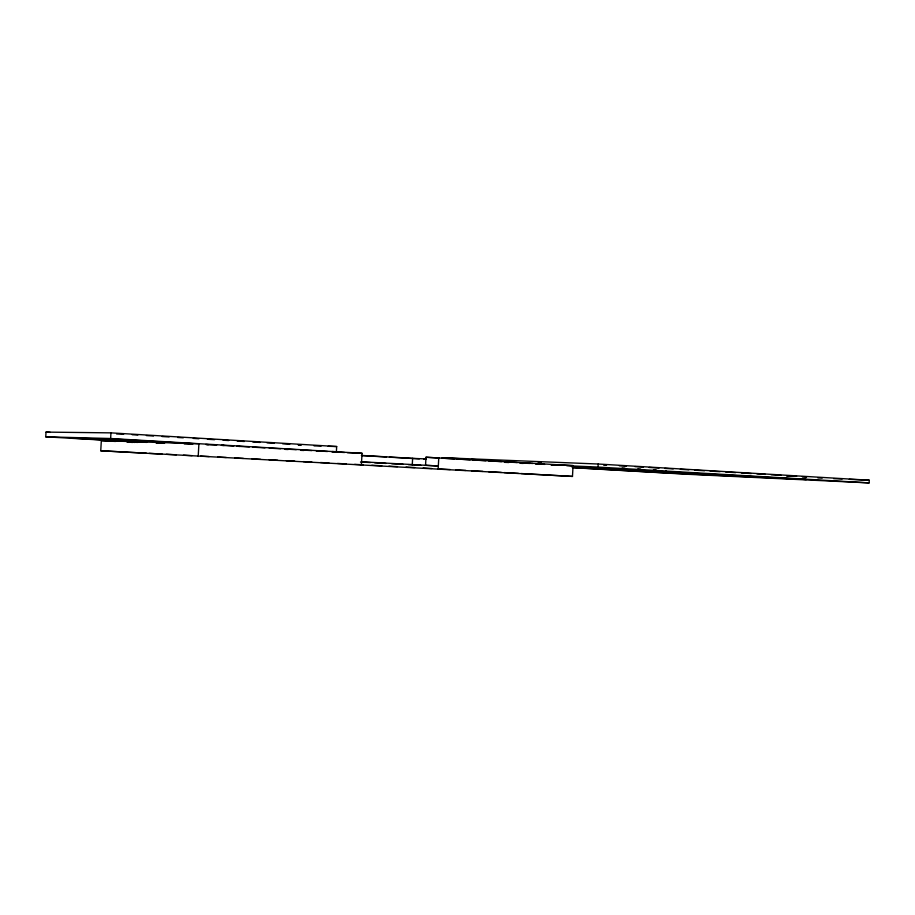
<?xml version="1.0" encoding="UTF-8"?>
<svg xmlns="http://www.w3.org/2000/svg" width="915" height="915" viewBox="0 0 915 915"><rect width="100%" height="100%" fill="white"/><g stroke="black" fill="none" stroke-linecap="round" stroke-linejoin="round"><path stroke-width="1.37" d="M572.561 467.679L688.034 474.302L869.113 482.891L869.25 480.226L598.193 464.019L442.952 457.717L462.91 458.884M336.388 451.701L336.674 446.531L110.955 432.864L46.013 432.109L45.75 436.821L115.324 440.836M361.391 465.186L362.031 453.291L110.635 438.514L45.75 436.821M408.342 464.637L412.265 464.854L412.619 458.358L425.361 458.918M198.2 456.482L198.898 443.775L101.325 440.63L100.753 450.763L572.481 476.429L573.053 465.609L425.978 457.248L425.544 465.323L438.319 465.987L361.574 461.789M438.148 469.269L438.765 457.775M566.705 465.689L598.033 467.073L598.193 464.019M572.218 467.519L666.109 472.906L666.234 470.596M110.635 438.514L110.955 432.864M116.617 433.973L123.662 434.202M314.051 445.868L321.119 446.074M328.188 446.291L336.674 446.531M137.788 442.403L130.742 442.162L135.008 442.414M156.099 443.02L164.551 443.306M184.27 443.969L192.71 444.244M206.801 444.724L216.661 445.056M285.343 449.402L288.168 449.505M301.058 450.363L303.883 450.466M316.601 450.946L319.438 451.049M332.156 451.541L334.981 451.644M362.031 453.291L347.391 452.673M538.214 462.441L541.062 462.555M603.671 465.163L606.519 465.278M619.329 465.815L626.443 466.112M504.6 462.338L508.854 462.521M520.166 463.013L530.082 463.447M423.622 459.09L426.47 459.216M520.395 463.31L523.243 463.436M536.053 463.997L544.597 464.374M551.711 464.683L573.053 465.609M551.036 465.003L556.732 465.255M786.717 475.972L793.808 476.28M572.218 466.593L806.424 479.506L666.109 472.906M817.918 477.916L822.196 478.11M833.599 478.625L842.155 479.003M849.292 479.334L869.25 480.226M412.265 464.854L420.751 465.3M100.753 450.763L146.411 453.211M149.259 453.36L162.104 454.046M166.381 454.275L176.366 454.812M183.492 455.19L192.058 455.647M200.614 456.105L209.169 456.562M217.736 457.02L226.291 457.489M234.846 457.946L243.413 458.404M251.968 458.861L260.535 459.319M269.09 459.776L277.645 460.234M286.212 460.691L294.767 461.149M303.322 461.606L311.889 462.064M320.444 462.521L329 462.979M337.566 463.436L346.122 463.894M354.677 464.351L363.244 464.809M371.799 465.266L381.784 465.804M388.921 466.181L397.476 466.639M406.031 467.096L414.598 467.554M360.487 462.029L370.426 462.567M374.693 462.807L386.05 463.425M391.734 463.733L403.103 464.351M423.142 468.022L431.674 468.503M438.788 468.903L450.169 469.544M455.853 469.864L465.815 470.424M471.5 470.745L482.88 471.385M488.564 471.705L501.363 472.426M504.211 472.586L518.428 473.387M521.275 473.547L572.481 476.429M622.131 468.011L624.979 468.171M637.778 468.926L640.626 469.098M653.424 469.841L656.272 470.013M471.465 459.387L478.591 459.799M598.033 467.073L869.113 482.891M222.345 445.388L233.714 446.051M237.98 446.291L249.338 446.955M253.604 447.206L264.973 447.87M269.239 448.121L280.608 448.773M284.862 449.025L296.231 449.688M300.497 449.94L311.866 450.603M316.132 450.843L327.501 451.507M331.756 451.758L344.543 452.502M425.978 457.248L438.8 457.992M441.659 458.163L454.481 458.907M457.328 459.078L470.161 459.822M473.009 459.993L485.831 460.737M488.69 460.908L501.512 461.652M504.359 461.823L517.192 462.567M520.04 462.727L532.862 463.482M177.316 442.78L120.528 439.463L72.834 438.148L146.629 442.403M184.418 443.192L192.939 443.684M205.715 444.427L208.551 444.599M221.327 445.342L224.175 445.502M236.951 446.246L239.787 446.417M252.563 447.161L255.411 447.321M285.217 449.059L288.065 449.231M156.568 442.974L162.241 443.306M128.1 441.568L130.948 441.728M361.368 455.418L412.619 458.358M101.325 440.63L115.587 441.453M126.991 442.105L132.698 442.437M362.306 455.613L386.553 457.008M389.401 457.168L419.356 458.884M132.183 434.716L137.856 435.06M146.377 435.574L153.48 436.009M161.989 436.512L169.092 436.947M177.613 437.462L183.286 437.805M193.225 438.399L198.91 438.743M207.419 439.257L214.522 439.692M223.043 440.207L228.716 440.55M237.237 441.064L244.328 441.488M252.849 442.002L259.952 442.437M267.043 442.86L274.145 443.283M282.666 443.798L289.758 444.233M634.953 466.616L643.462 467.13M649.135 467.462L659.063 468.057M664.736 468.389L673.246 468.903M680.337 469.326L688.846 469.83M694.519 470.173L704.447 470.768M710.12 471.099L720.048 471.694M725.721 472.026L735.649 472.62M741.322 472.964L751.249 473.558M756.922 473.89L765.432 474.393M771.105 474.736L781.033 475.331M786.706 475.663L796.633 476.257M46.013 432.109L50.268 432.36M301.115 444.919L298.301 444.839L301.115 444.919M538.569 463.813L535.732 463.688L538.569 463.813M806.561 476.852L802.318 476.658L806.561 476.852"/></g></svg>
